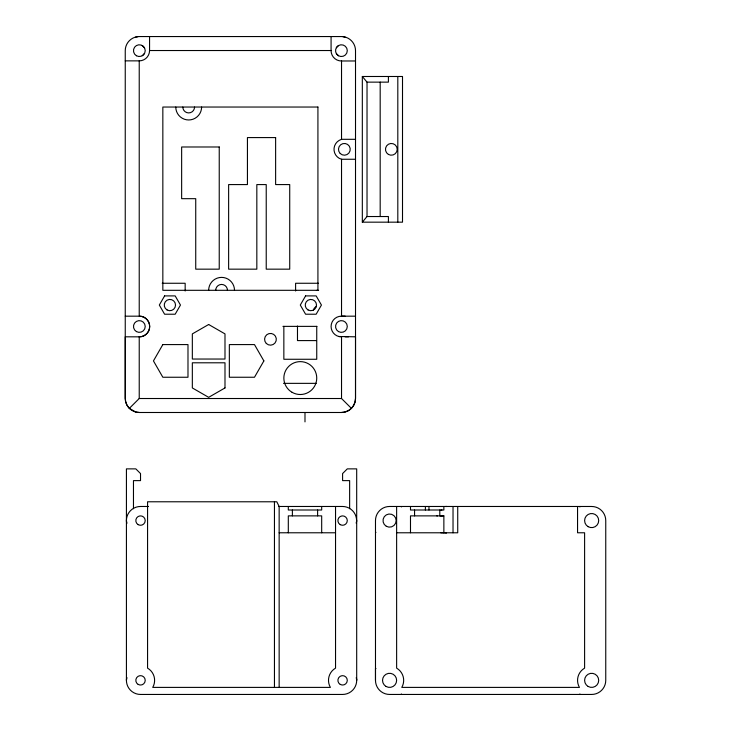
<?xml version="1.0" encoding="UTF-8"?>
<svg xmlns="http://www.w3.org/2000/svg" width="731" height="731" viewBox="0 0 731 731"><rect width="100%" height="100%" fill="white"/><g stroke="black" fill="none" stroke-linecap="round" stroke-linejoin="round"><path stroke-width="1.1" d="M338.864 336.498L355.513 336.817L355.513 398.395L355.038 402.041L353.63 405.44L351.419 408.364L341.532 398.514L341.532 336.836A10.325 10.325 0 0 1 331.088 326.611A10.325 10.325 0 0 1 341.295 316.176L345.151 316.176M341.532 316.157L341.532 159.257L339.184 158.289A10.335 10.335 0 0 1 339.184 140.379L341.532 139.31L355.513 139.31M375.487 680.351L375.487 520.573A14.099 14.099 0 0 1 389.586 506.473L591.653 506.482A14.099 14.099 0 0 1 605.752 520.573L605.752 680.351A14.099 14.099 0 0 1 591.653 694.45L389.586 694.45A14.099 14.099 0 0 1 375.487 680.351L375.478 668.6L375.962 668.6M396.631 506.473L396.631 668.143A14.099 14.099 0 0 1 401.794 687.396L579.445 687.405A14.099 14.099 0 0 1 584.599 668.143L584.608 532.78L577.554 532.78L577.554 506.473M410.493 532.789L410.493 515.876L437.476 515.876M410.493 506.482L410.493 510L443.863 510L443.863 506.482M414.559 515.876L414.559 510M425.396 510L425.396 506.473M428.96 510L428.96 506.473M439.797 510.01L439.797 515.876L443.863 515.876L443.863 532.789M453.028 532.789L453.028 506.482M457.725 506.473L457.725 532.789L396.631 532.78M579.902 694.45L579.902 693.966M579.902 506.958L579.902 506.473M401.328 694.45L401.328 693.966M126.783 677.61L126.426 680.351L126.426 468.873L135.82 468.873L140.526 473.569L140.526 480.623L133.471 480.623L133.471 508.712M331.079 36.55L331.079 50.649A10.335 10.335 0 0 0 341.414 60.984L355.513 60.975M356.691 520.573L356.326 523.314A14.099 14.099 0 0 0 342.592 506.473L278.657 506.473M144.436 53.582L142.28 55.739M336.324 47.707L338.48 45.56A5.875 5.875 0 0 1 347.289 50.649A5.875 5.875 0 0 1 338.48 55.739L336.324 53.582M362.329 222.169L367.026 216.531L367.026 82.137L362.329 76.49L402.507 76.49L402.507 222.169L362.329 222.169L362.329 76.49M129.341 408.373L135.701 412.001L139.347 412.494L341.414 412.494A14.099 14.099 0 0 0 355.513 398.395L355.513 50.649A14.099 14.099 0 0 0 341.414 36.55L139.347 36.55A14.099 14.099 0 0 0 125.248 50.649L125.248 398.395L125.732 402.041L127.13 405.431L129.341 408.373L139.228 398.514L341.532 398.514M351.419 408.364L348.468 410.594L345.059 412.001L341.414 412.494M135.701 37.034L137.693 36.769M345.151 336.836L348.523 336.817M445.791 532.789L446.449 532.789L440.802 532.789M125.248 316.176L139.228 316.176L139.228 60.865A10.335 10.335 0 0 0 149.563 50.53L331.088 50.53M125.248 60.865L139.228 60.865M367.026 82.137L388.408 82.137L388.408 76.49M341.532 159.257L355.513 159.257M367.026 216.531L388.408 216.531L388.408 222.169M162.209 283.262L185.162 283.262L185.162 291.002M318.552 283.262L295.598 283.262L295.598 291.002M341.295 316.176L355.513 316.176M282.924 326.373L316.925 326.373M139.347 336.836A10.335 10.335 0 0 0 149.681 326.492A10.335 10.335 0 0 0 139.347 316.157L139.347 316.157A10.335 10.335 0 0 1 149.681 326.492A10.335 10.335 0 0 1 139.347 336.836L125.248 336.817L125.248 398.395A14.099 14.099 0 0 0 139.347 412.494M316.45 340.591L297.48 340.591L297.48 326.026M283.491 383.355L316.249 383.355M148.512 506.473L140.526 506.473A14.099 14.099 0 0 0 126.691 523.332M436.809 515.876L443.863 515.876M375.487 532.323L375.972 532.323M279.151 532.78L335.538 532.78M343.077 36.769L345.059 37.034M142.28 45.56L144.436 47.707M356.326 677.61L356.691 680.351L356.691 468.873L347.289 468.873L342.592 473.569L342.592 480.623L349.637 480.623L349.637 508.712M126.426 520.573L126.783 523.314M401.337 506.473L401.337 506.958M397.81 76.49L397.81 222.169M380.184 82.137L380.184 216.531M341.532 60.975L341.532 139.31M335.538 506.473L335.538 668.143A14.099 14.099 0 0 0 330.385 687.396L152.733 687.396A14.099 14.099 0 0 0 147.571 668.143L147.571 501.777L276.802 501.777L279.151 506.473L279.151 687.396M321.686 506.473L321.686 510L288.306 510L288.306 506.473M321.686 532.78L321.686 515.876L288.306 515.876L288.306 532.78M317.61 510L317.61 515.876M316.742 326.373L316.742 359.268L283.847 359.268L283.847 326.373M304.991 412.494L304.991 421.888M292.382 510L292.382 515.876M274.454 501.777L274.454 687.396M149.563 36.55L149.563 50.53M139.228 336.817L139.228 398.514M126.691 677.591A14.099 14.099 0 0 0 140.526 694.45L342.592 694.45A14.099 14.099 0 0 0 356.417 677.591M338.48 55.739A5.875 5.875 0 0 1 338.48 45.56M194.565 107.037A5.875 5.875 0 0 1 188.689 112.912A5.875 5.875 0 0 1 182.814 107.037M215.709 290.308A5.875 5.875 0 0 1 221.584 284.432A5.875 5.875 0 0 1 227.46 290.308M208.664 290.308A12.92 12.92 0 0 1 221.584 277.387A12.92 12.92 0 0 1 234.505 290.308M201.61 107.037A12.92 12.92 0 0 1 188.689 119.966A12.92 12.92 0 0 1 175.769 107.037M316.413 290.426A21.144 21.144 0 0 1 318.625 290.308M313.407 310.063A5.4 5.4 0 0 1 315.92 306.773M162.839 344.584L153.446 360.913L162.839 377.251L187.986 377.251L187.986 344.584L162.839 344.584M263.873 360.913L254.479 377.251L229.342 377.251L229.342 344.584L254.479 344.584L263.873 360.913M164.603 295.9L159.321 305.055L164.603 314.22L175.175 314.22L180.466 305.055L175.175 295.9L164.603 295.9M305.585 295.9L300.295 305.055L305.585 314.22L316.157 314.22L321.439 305.055L316.157 295.9L305.585 295.9M208.664 324.5L192.335 333.893L192.335 359.04L224.993 359.04L224.993 333.893L208.664 324.5M224.993 387.942L208.664 397.335L192.335 387.942L192.335 362.795L224.993 362.795L224.993 387.942M446.449 506.482L445.791 506.482L446.449 506.482M441.743 510L441.25 510.01L441.743 510M441.743 515.876L441.25 515.876L441.743 515.876M317.921 107.037L162.839 107.037L162.839 290.308L317.921 290.308L317.921 107.037M275.624 137.583L247.434 137.583L247.434 184.577L228.629 184.577L228.629 269.163L256.828 269.163L256.828 184.577L266.23 184.577L266.23 269.163L289.723 269.163L289.723 184.577L275.624 184.577L275.624 137.583M219.236 146.986L181.644 146.986L181.644 198.677L195.734 198.677L195.734 269.163L219.236 269.163L219.236 146.986M340.244 524.648A4.697 4.697 0 0 0 347.289 520.573A4.697 4.697 0 0 0 340.244 516.506A4.697 4.697 0 0 0 340.244 524.648M138.168 684.417A4.697 4.697 0 0 0 145.222 680.351A4.697 4.697 0 0 0 138.168 676.276A4.697 4.697 0 0 0 138.168 684.417M340.244 684.417A4.697 4.697 0 0 0 347.289 680.351A4.697 4.697 0 0 0 340.244 676.276A4.697 4.697 0 0 0 340.244 684.417M138.168 524.648A4.697 4.697 0 0 0 145.222 520.573A4.697 4.697 0 0 0 138.168 516.506A4.697 4.697 0 0 0 138.168 524.648M588.126 686.455A7.045 7.045 0 0 0 598.698 680.351A7.045 7.045 0 0 0 588.126 674.247A7.045 7.045 0 0 0 588.126 686.455M588.126 526.676A7.045 7.045 0 0 0 598.698 520.573A7.045 7.045 0 0 0 588.126 514.469A7.045 7.045 0 0 0 588.126 526.676M386.05 686.455A7.045 7.045 0 0 0 396.631 680.351A7.045 7.045 0 0 0 386.05 674.247A7.045 7.045 0 0 0 386.05 686.455M386.297 526.274A6.579 6.579 0 0 0 396.165 520.573A6.579 6.579 0 0 0 386.297 514.88A6.579 6.579 0 0 0 386.297 526.274M136.414 55.739A5.875 5.875 0 0 0 145.222 50.649A5.875 5.875 0 0 0 136.414 45.56A5.875 5.875 0 0 0 136.414 55.739M292.071 392.309A16.447 16.447 0 0 0 316.742 378.073A16.447 16.447 0 0 0 292.071 363.828A16.447 16.447 0 0 0 292.071 392.309M167.07 309.944A5.638 5.638 0 0 0 175.531 305.055A5.638 5.638 0 0 0 167.07 300.176A5.638 5.638 0 0 0 167.07 309.944M308.053 309.944A5.638 5.638 0 0 0 316.505 305.055A5.638 5.638 0 0 0 308.053 300.176A5.638 5.638 0 0 0 308.053 309.944M136.414 331.582A5.875 5.875 0 0 0 145.222 326.492A5.875 5.875 0 0 0 136.414 321.412A5.875 5.875 0 0 0 136.414 331.582M338.48 331.582A5.875 5.875 0 0 0 347.289 326.492A5.875 5.875 0 0 0 338.48 321.412A5.875 5.875 0 0 0 338.48 331.582M266.303 343.451A5.875 5.875 0 0 0 276.126 340.82A5.875 5.875 0 0 0 268.935 333.628A5.875 5.875 0 0 0 266.303 343.451M340.198 153.483A5.875 5.875 0 0 0 350.03 150.851A5.875 5.875 0 0 0 342.83 143.66A5.875 5.875 0 0 0 340.198 153.483M388.408 154.424A5.875 5.875 0 0 0 397.216 149.334A5.875 5.875 0 0 0 388.408 144.245A5.875 5.875 0 0 0 388.408 154.424"/></g></svg>
